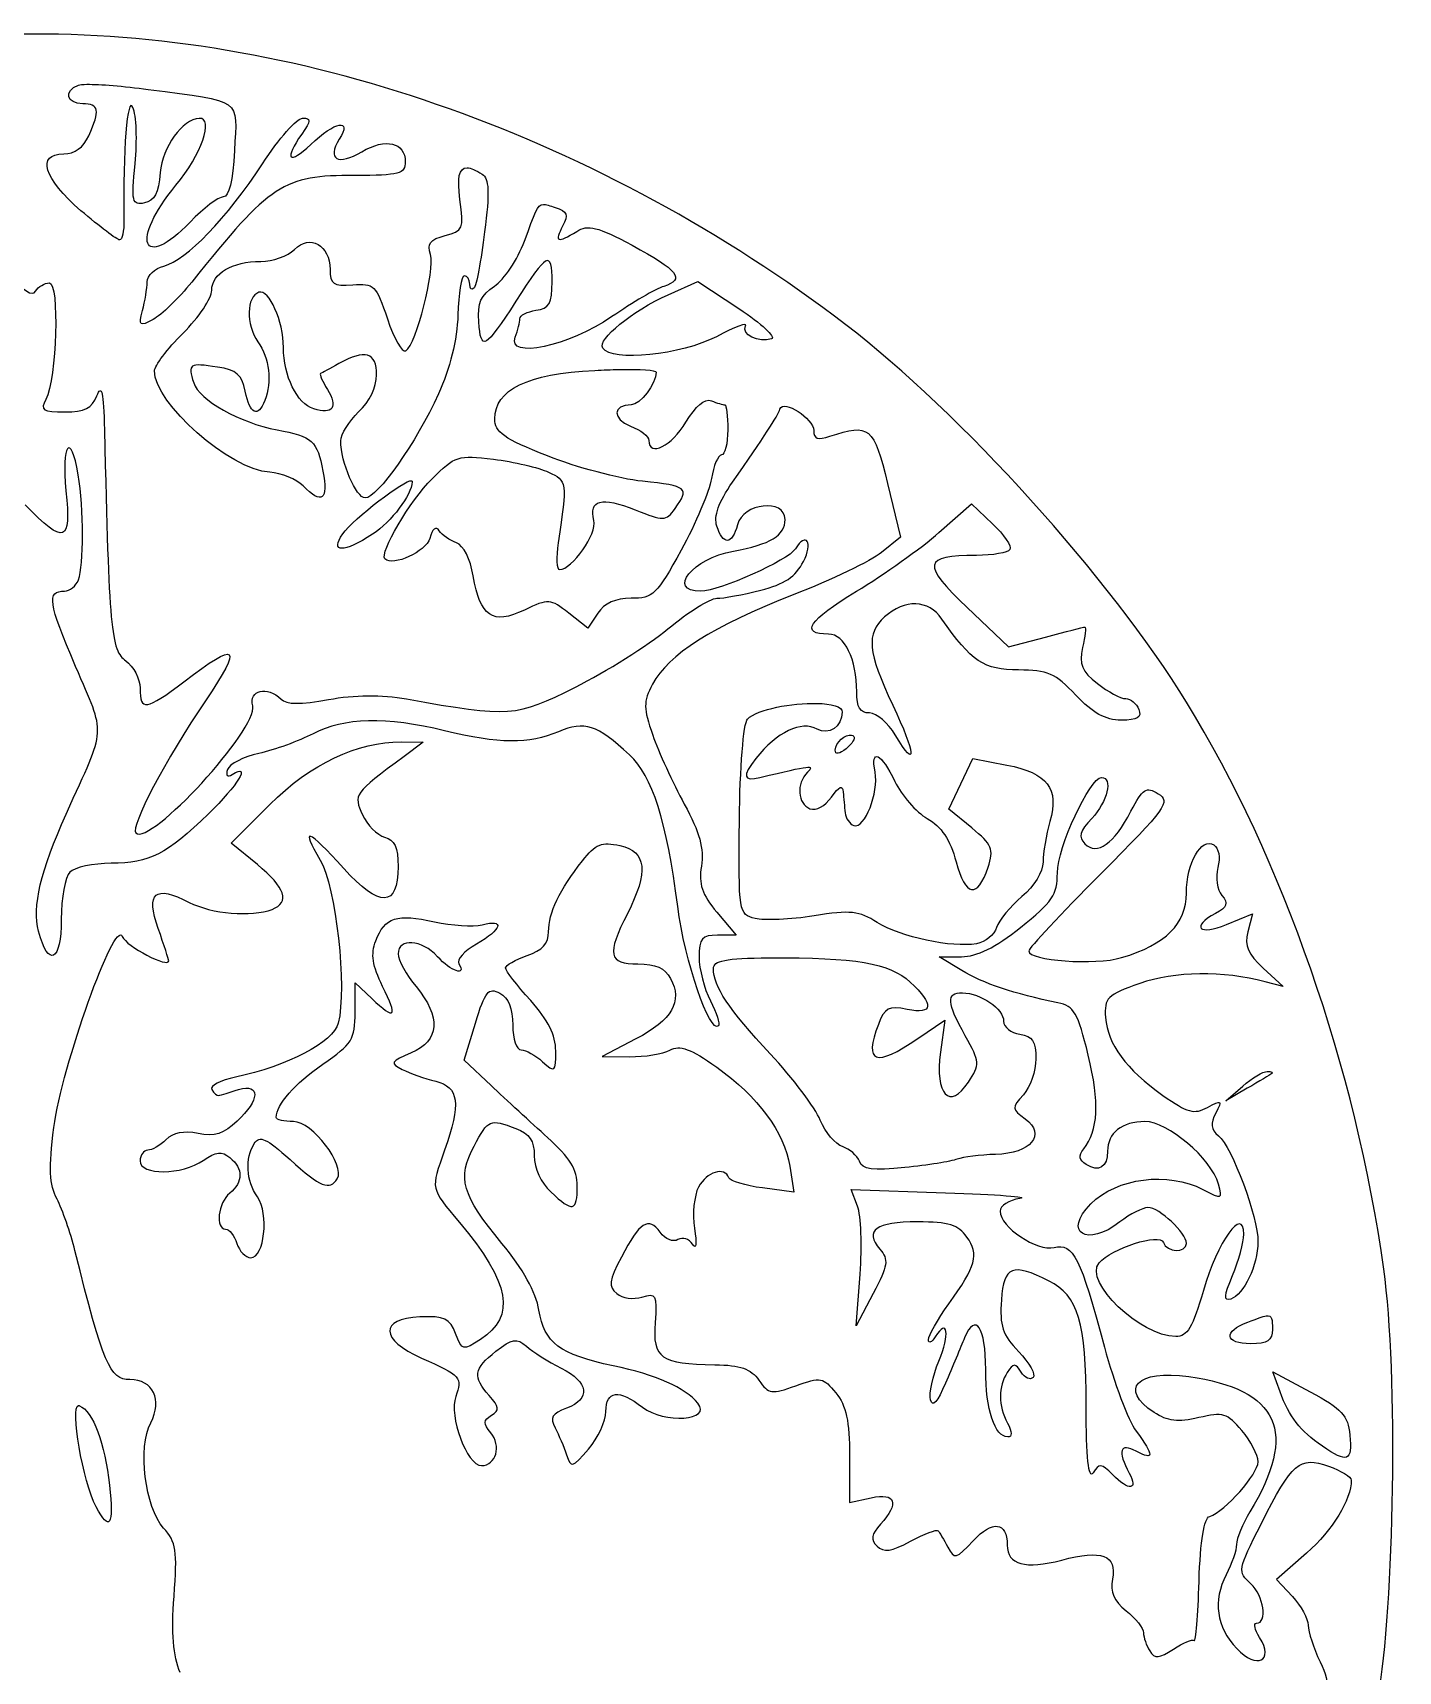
# Model space of a CAD drawing. Extents: x 48 to 154, y 69 to 289.
# Drawn here: x 104.3 to 152.4, y 111.1 to 168.8 of the extents above; entities that cross this region are included whole.
import ezdxf

# ---------------------------------------------------------------- set-up
doc = ezdxf.new("R2010")
doc.units = 0
doc.layers.add('Layer_1', color=7, linetype='CONTINUOUS')

msp = doc.modelspace()

# ---------------------------------------------------------------- linework, layer by layer
at = {"layer": 'Layer_1', "color": 7}
for points in [[(104.346155, 168.712361), (104.346155, 168.712361)], [(106.247297, 166.94296), (106.247297, 166.94296)], [(113.834223, 165.75454), (113.834223, 165.75454)], [(119.620882, 164.004432), (119.620882, 164.004432)], [(122.305298, 162.717343), (122.305298, 162.717343)], [(126.697935, 159.542343), (127.73918, 160.011981), (127.73918, 160.011981)], [(127.73918, 160.011981), (129.187222, 159.051211)], [(124.956646, 156.910291), (124.956646, 156.910291)], [(117.668477, 152.992803), (117.668477, 152.992803)], [(134.417153, 152.896893), (134.875764, 151.007878), (134.203832, 150.472096)], [(136.222382, 151.175448), (137.365051, 152.181965), (137.365051, 152.181965)], [(137.365051, 152.181965), (138.106988, 151.481924)], [(124.219118, 148.336137), (123.870201, 147.811381), (123.197166, 148.340548)], [(137.218979, 148.534023), (138.668125, 147.153231), (139.970645, 147.499943)], [(131.922353, 145.163341), (131.922353, 145.163341)], [(117.301919, 143.810658), (118.076376, 143.802392), (117.402791, 143.299131)], [(117.301919, 143.810658), (117.301919, 143.810658)], [(133.149357, 144.047683), (133.149357, 144.047683)], [(137.378832, 140.781181), (136.566893, 141.444293), (136.992981, 142.337814), (137.419072, 143.230782), (138.607492, 142.995965)], [(141.943997, 142.557747), (141.943997, 142.557747)], [(112.242312, 139.495195), (111.32454, 140.251464), (112.685491, 141.612412)], [(128.411661, 137.816193), (129.089658, 137.010316), (128.436466, 137.010316)], [(146.343246, 137.384041), (147.252752, 137.763827), (147.092899, 137.128277)], [(130.242248, 136.211605), (130.242248, 136.211605)], [(137.029362, 135.765121), (136.230651, 136.251844), (137.017235, 136.252948)], [(147.633642, 135.849457), (148.333133, 135.205088), (147.703094, 135.372657)], [(115.681345, 134.293377), (115.681345, 135.333521), (116.264532, 134.785062)], [(120.463138, 131.723061), (119.514496, 132.613272), (119.913575, 133.913591)], [(135.475486, 133.371744), (136.43019, 134.019424), (136.275298, 132.891636)], [(125.559123, 133.361824), (124.380075, 132.74777), (125.341944, 132.736193)], [(147.773099, 132.219704), (147.773099, 132.219704)], [(147.072505, 131.624393), (146.316237, 131.181214), (146.911548, 131.70046)], [(130.974262, 128.880442), (131.121438, 127.973693), (130.020108, 128.117562)], [(133.137783, 128.059684), (136.448933, 127.951093)], [(133.360473, 127.475396), (133.137783, 128.059684), (133.137783, 128.059684)], [(133.910036, 124.403472), (133.314722, 123.269072), (133.448668, 125.079812)], [(147.740026, 123.616338), (147.740026, 123.616338)], [(147.973742, 121.652356), (149.28784, 120.947904)], [(148.226749, 120.947904), (147.973742, 121.652356), (147.973742, 121.652356)], [(105.952397, 120.461181), (105.952397, 120.461181)], [(133.078801, 118.68241), (133.078801, 117.051363), (133.835069, 117.217279)], [(142.921301, 118.083238), (142.920751, 118.083238)], [(149.158302, 115.273693), (148.100519, 114.338282), (148.657798, 113.744622)]]:
    msp.add_lwpolyline(points, dxfattribs=at)
for points in [[(104.346155, 168.712361), (103.707969, 168.709423), (103.073795, 168.689908), (102.443909, 168.653382)], [(132.952575, 158.480152), (124.337143, 165.05158), (113.918927, 168.756422), (104.346155, 168.712361)], [(106.09957, 166.258902), (105.525288, 166.258902), (105.418743, 166.711163), (105.945229, 166.913194)], [(105.945229, 166.913194), (105.993286, 166.931635), (106.09843, 166.941352), (106.247297, 166.94296)], [(106.247297, 166.94296), (106.693897, 166.947781), (107.533736, 166.880428), (108.40365, 166.763264)], [(107.867317, 166.132675), (107.666426, 166.594388), (107.507809, 164.616179), (107.548714, 162.161718)], [(108.40365, 166.763264), (111.775909, 166.309078), (111.533658, 166.481053), (111.436438, 164.609115)], [(106.311237, 165.136075), (106.7211, 166.035619), (106.679018, 166.258902), (106.09957, 166.258902)], [(107.94063, 164.153259), (108.021202, 164.964574), (107.987996, 165.855318), (107.867317, 166.132675)], [(110.197305, 165.74627), (109.612602, 165.720334), (108.900581, 164.729068), (108.827536, 163.839066)], [(109.377647, 163.390378), (110.270084, 164.470349), (110.722207, 165.769554), (110.197305, 165.74627)], [(112.42642, 164.151055), (113.000948, 165.032875), (113.634633, 165.75454), (113.834223, 165.75454)], [(113.834223, 165.75454), (114.141103, 165.75454), (114.136382, 165.667838), (113.804457, 165.193953)], [(114.119203, 164.82464), (114.976399, 165.645887), (115.594023, 165.759721), (115.12572, 165.009848)], [(105.428742, 164.493909), (105.816171, 164.493909), (106.119055, 164.714274), (106.311237, 165.136075)], [(113.804457, 165.193953), (113.175124, 164.295454), (113.351211, 164.088861), (114.119203, 164.82464)], [(115.12572, 165.009848), (114.679764, 164.295761), (115.078487, 164.07495), (115.918369, 164.57108)], [(115.918369, 164.57108), (116.756067, 165.06592), (117.446338, 164.905149), (117.446338, 164.214995)], [(106.036731, 162.49796), (104.720195, 163.626398), (104.455841, 164.493909), (105.428742, 164.493909)], [(111.436438, 164.609115), (111.3811, 163.54352), (111.245622, 162.980826), (111.044522, 162.980826)], [(108.270808, 162.768606), (107.834402, 162.685805), (107.80651, 162.802769), (107.94063, 164.153259)], [(108.827536, 163.839066), (108.768131, 163.115274), (108.622809, 162.835394), (108.270808, 162.768606)], [(108.949905, 160.550517), (109.745924, 160.750305), (111.175411, 162.230933), (112.42642, 164.151055)], [(115.668668, 163.737644), (113.141227, 163.737644), (112.733915, 163.470975), (109.932721, 159.986073)], [(117.446338, 164.214995), (117.446338, 163.791822), (117.244591, 163.737644), (115.668668, 163.737644)], [(119.371731, 162.889874), (119.266592, 163.656954), (119.332787, 164.009108), (119.620882, 164.004432)], [(119.620882, 164.004432), (119.751833, 164.002306), (119.928228, 163.926648), (120.155561, 163.782292)], [(120.155561, 163.782292), (120.394973, 163.630264), (120.415338, 163.144997), (120.239897, 161.747757)], [(109.882009, 162.098328), (108.185757, 160.34824), (107.761631, 161.434776), (109.377647, 163.390378)], [(111.044522, 162.980826), (110.875541, 162.980826), (110.352445, 162.583697), (109.882009, 162.098328)], [(118.848076, 161.620424), (119.482156, 161.779569), (119.513519, 161.855417), (119.371731, 162.889874)], [(121.638328, 161.425846), (122.01181, 162.434285), (122.090843, 162.708428), (122.305298, 162.717343)], [(122.305298, 162.717343), (122.402781, 162.721396), (122.528282, 162.670243), (122.722019, 162.608755)], [(122.722019, 162.608755), (123.149515, 162.473071), (123.197552, 162.353849), (122.984395, 161.955563)], [(107.397132, 161.469943), (107.307538, 161.470838), (106.695446, 161.933358), (106.036731, 162.49796)], [(107.548714, 162.161718), (107.555072, 161.780357), (107.486727, 161.468815), (107.397132, 161.469943)], [(123.480491, 161.768151), (123.880739, 162.018109), (124.204882, 161.937032), (125.424627, 161.282531)], [(113.546489, 161.134805), (114.092093, 161.680408), (114.79885, 161.282867), (114.79885, 160.430352)], [(118.33159, 160.954007), (118.207815, 161.343988), (118.319451, 161.487749), (118.848076, 161.620424)], [(120.239897, 161.747757), (120.113191, 160.738675), (119.943183, 159.847005), (119.862312, 159.766137)], [(120.585507, 159.844408), (120.924707, 160.066661), (121.398532, 160.778378), (121.638328, 161.425846)], [(122.984395, 161.955563), (122.683397, 161.393145), (122.805788, 161.34679), (123.480491, 161.768151)], [(112.368542, 160.712022), (112.783781, 160.712022), (113.313817, 160.902132), (113.546489, 161.134805)], [(117.463976, 157.570645), (117.833233, 157.798856), (118.503401, 160.41268), (118.33159, 160.954007)], [(122.612878, 159.994342), (122.615317, 161.124571), (122.431937, 161.026959), (121.336263, 159.314141)], [(125.424627, 161.282531), (127.047484, 160.411726), (127.305951, 160.077552), (126.543593, 159.835592)], [(108.365617, 159.991034), (108.367508, 160.218686), (108.630539, 160.47036), (108.949905, 160.550517)], [(110.638277, 159.694481), (110.638277, 160.294623), (111.347845, 160.712022), (112.368542, 160.712022)], [(114.79885, 160.430352), (114.79885, 159.910189), (114.906829, 159.837666), (115.598662, 159.890713)], [(103.576106, 160.210417), (104.021695, 159.664427), (104.319872, 159.475581), (104.437104, 159.665265)], [(104.437104, 159.665265), (104.535763, 159.824901), (104.755786, 159.955203), (104.925481, 159.955203)], [(104.925481, 159.955203), (105.287143, 159.955203), (105.185176, 156.587417), (104.801458, 155.858019)], [(108.202456, 158.981206), (108.290191, 159.308971), (108.363642, 159.763382), (108.365617, 159.991034)], [(109.932721, 159.986073), (109.475242, 159.416932), (108.862633, 158.823783), (108.571769, 158.668117)], [(109.629552, 158.190214), (110.18426, 158.744921), (110.638277, 159.422003), (110.638277, 159.694481)], [(113.159534, 157.685851), (113.159534, 158.609342), (112.655113, 159.744428), (112.296883, 159.62668)], [(115.598662, 159.890713), (116.350652, 159.948373), (116.423048, 159.876342), (116.816849, 158.690715)], [(119.526073, 160.205455), (119.422065, 160.204329), (119.319542, 159.585074), (119.297868, 158.829622)], [(119.715139, 159.913313), (119.715139, 160.075102), (119.63008, 160.206584), (119.526073, 160.205455)], [(119.862312, 159.766137), (119.781444, 159.685266), (119.715139, 159.751521), (119.715139, 159.913313)], [(120.030985, 158.587639), (119.982211, 159.253333), (120.103908, 159.528853), (120.585507, 159.844408)], [(122.045676, 158.99223), (122.51307, 159.058843), (122.611185, 159.232584), (122.612878, 159.994342)], [(126.543593, 159.835592), (126.262274, 159.746305), (125.441194, 159.266651), (124.718521, 158.76954)], [(112.296883, 159.62668), (111.855148, 159.481487), (111.834058, 158.493989), (112.259951, 157.885941)], [(121.336263, 159.314141), (120.25203, 157.619216), (120.107834, 157.538712), (120.030985, 158.587639)], [(124.394406, 157.663251), (124.202901, 157.973111), (125.421328, 158.966948), (126.697935, 159.542343)], [(108.571769, 158.668117), (108.091258, 158.410956), (108.057515, 158.43974), (108.202456, 158.981206)], [(116.816849, 158.690715), (117.047199, 157.997196), (117.338625, 157.493173), (117.463976, 157.570645)], [(119.297868, 158.829622), (119.272998, 157.96338), (119.020994, 156.937285), (118.615466, 156.051497)], [(124.718521, 158.76954), (123.197899, 157.723537), (121.010872, 157.259823), (121.313112, 158.047449)], [(121.313112, 158.047449), (121.405193, 158.287405), (121.480131, 158.580191), (121.480131, 158.697881)], [(121.480131, 158.697881), (121.480131, 158.81557), (121.734744, 158.947915), (122.045676, 158.99223)], [(129.42259, 158.442119), (129.509317, 158.582446), (129.045671, 158.413), (128.392369, 158.065638)], [(129.187222, 159.051211), (129.983439, 158.522714), (130.499903, 158.044954), (130.335404, 157.990121)], [(108.621932, 156.866744), (108.621412, 157.040093), (109.074842, 157.635506), (109.629552, 158.190214)], [(128.392369, 158.065638), (127.179118, 157.420546), (124.698695, 157.1709), (124.394406, 157.663251)], [(130.335404, 157.990121), (129.880278, 157.838412), (129.244237, 158.153536), (129.42259, 158.442119)], [(144.936546, 145.205234), (142.265002, 149.549385), (136.966714, 155.418362), (132.952575, 158.480152)], [(112.259951, 157.885941), (112.671126, 157.298902), (112.764976, 156.499612), (112.502487, 155.815576)], [(114.225586, 155.524534), (113.640565, 155.710211), (113.159534, 156.685179), (113.159534, 157.685851)], [(116.437613, 156.721224), (116.437613, 157.512719), (116.032469, 157.634083), (115.110285, 157.11865)], [(112.682184, 153.295422), (111.261596, 153.393771), (108.625375, 155.712486), (108.621932, 156.866744)], [(110.84002, 156.995177), (109.839339, 157.147498), (109.78922, 157.114549), (110.003277, 156.440103)], [(111.816775, 156.142999), (111.699446, 156.729646), (111.512215, 156.892861), (110.84002, 156.995177)], [(115.110285, 157.11865), (114.800143, 156.945306), (114.510193, 156.786488), (114.465916, 156.765322)], [(120.597634, 155.17231), (120.597634, 156.205982), (121.729898, 156.754416), (124.122104, 156.879974)], [(124.122104, 156.879974), (124.417593, 156.895482), (124.699773, 156.905657), (124.956646, 156.910291)], [(124.956646, 156.910291), (125.727262, 156.92419), (126.271294, 156.890673), (126.271294, 156.818789)], [(126.271294, 156.818789), (126.271294, 156.395266), (125.71719, 155.668953), (125.394311, 155.668953)], [(106.596214, 155.984249), (106.768113, 156.411909), (106.834009, 156.11695), (106.864105, 154.786458)], [(110.003277, 156.440103), (110.193898, 155.839514), (111.623131, 155.034362), (112.935743, 154.788112)], [(114.708452, 156.209146), (115.093205, 155.593064), (114.895119, 155.312032), (114.225586, 155.524534)], [(114.465916, 156.765322), (114.421635, 156.744161), (114.530748, 156.4937), (114.708452, 156.209146)], [(115.807022, 155.417047), (116.190962, 155.777744), (116.437613, 156.287265), (116.437613, 156.721224)], [(104.801458, 155.858019), (104.600939, 155.476861), (104.691987, 155.417047), (105.468979, 155.417047)], [(105.468979, 155.417047), (106.166121, 155.41705), (106.419478, 155.544555), (106.596214, 155.984249)], [(112.502487, 155.815576), (112.267108, 155.202189), (111.977235, 155.340706), (111.816775, 156.142999)], [(118.615466, 156.051497), (117.829144, 154.333943), (116.462686, 152.390877), (116.041289, 152.390877)], [(125.394311, 155.668953), (124.736758, 155.668953), (124.722777, 155.165551), (125.373364, 154.9182)], [(127.321358, 155.052695), (127.661526, 155.629236), (127.980945, 155.899156), (128.21598, 155.808964)], [(128.21598, 155.808964), (128.417032, 155.731815), (128.628719, 155.668953), (128.686718, 155.668953)], [(128.686718, 155.668953), (128.744712, 155.668953), (128.792551, 155.27183), (128.792551, 154.786458)], [(130.630854, 155.516268), (130.751159, 155.870536), (131.818174, 155.191377), (131.818174, 154.76055)], [(115.176983, 154.40171), (115.176983, 154.634199), (115.460328, 155.091346), (115.807022, 155.417047)], [(122.448616, 153.869786), (120.913497, 154.478963), (120.597634, 154.701027), (120.597634, 155.17231)], [(126.018838, 154.414388), (126.018838, 153.822675), (126.830229, 154.220295), (127.321358, 155.052695)], [(128.95902, 152.945399), (130.071371, 154.53845), (130.54766, 155.271277), (130.630854, 155.516268)], [(105.938063, 153.210535), (105.684052, 154.747277), (105.337249, 154.288635), (105.509218, 152.643333)], [(106.864105, 154.786458), (107.023072, 147.758685), (107.089998, 147.030165), (107.611553, 146.664853)], [(112.935743, 154.788112), (114.184004, 154.553938), (114.351048, 154.403906), (114.551353, 153.336211)], [(125.373364, 154.9182), (125.7284, 154.783213), (126.018838, 154.556498), (126.018838, 154.414388)], [(128.792551, 154.786458), (128.792551, 154.30109), (128.693703, 153.903964), (128.573169, 153.903964)], [(131.818174, 154.76055), (131.818174, 154.472678), (131.962644, 154.421875), (132.385373, 154.561011)], [(132.385373, 154.561011), (133.784504, 155.021516), (133.929975, 154.902477), (134.417153, 152.896893)], [(116.041289, 152.390877), (115.720481, 152.390877), (115.176983, 153.655456), (115.176983, 154.40171)], [(118.390568, 153.066667), (119.199265, 153.875363), (119.305344, 153.909148), (120.549678, 153.754583)], [(128.573169, 153.903964), (128.45264, 153.903964), (128.293856, 153.531024), (128.219841, 153.074936)], [(114.551353, 153.336211), (114.743509, 152.311937), (114.520797, 152.14693), (113.850208, 152.817518)], [(120.549678, 153.754583), (121.269435, 153.665178), (122.142163, 153.459876), (122.488853, 153.298176)], [(125.789532, 152.979023), (124.970119, 153.064669), (123.466674, 153.465794), (122.448616, 153.869786)], [(105.946883, 149.51188), (106.143625, 150.024627), (106.138926, 151.995303), (105.938063, 153.210535)], [(113.850208, 152.817518), (113.615693, 153.052031), (113.089873, 153.267197), (112.682184, 153.295422)], [(115.248092, 151.128043), (115.628629, 151.671337), (117.452885, 153.056625), (117.668477, 152.992803)], [(117.689424, 152.960283), (117.667134, 152.484476), (116.968349, 151.561355), (116.294298, 151.117019)], [(116.731409, 150.249956), (116.529208, 150.44916), (117.612854, 152.288955), (118.390568, 153.066667)], [(117.668477, 152.992803), (117.682848, 152.98855), (117.690257, 152.978094), (117.689424, 152.960283)], [(122.488853, 153.298176), (123.143532, 152.992835), (123.145793, 152.975427), (122.827299, 150.815504)], [(126.93716, 152.019357), (127.466423, 152.743164), (127.383182, 152.812452), (125.789532, 152.979023)], [(128.219841, 153.074936), (128.145828, 152.618845), (127.666459, 151.483806), (127.154892, 150.553125)], [(128.408907, 151.399241), (128.295806, 151.755595), (128.469613, 152.244494), (128.95902, 152.945399)], [(105.509218, 152.643333), (105.701392, 150.804681), (105.469049, 150.724945), (104.072752, 152.149444)], [(124.084622, 151.596577), (123.893608, 152.327016), (124.354601, 152.447621), (125.533768, 151.975813)], [(130.80945, 151.633508), (130.80945, 152.380319), (129.326355, 152.214054), (129.132652, 151.445543)], [(122.874704, 149.869619), (123.314364, 149.869619), (124.204106, 151.139667), (124.084622, 151.596577)], [(125.533768, 151.975813), (126.546585, 151.570564), (126.610418, 151.572509), (126.93716, 152.019357)], [(128.989887, 150.523359), (130.301986, 150.760135), (130.80945, 151.069956), (130.80945, 151.633508)], [(116.294298, 151.117019), (115.282757, 150.450207), (114.776925, 150.45536), (115.248092, 151.128043)], [(118.643575, 151.238284), (118.52713, 151.404863), (118.397384, 151.300447), (118.305682, 150.966535)], [(119.248812, 150.814401), (119.019947, 150.898638), (118.747591, 151.089494), (118.643575, 151.238284)], [(129.132652, 151.445543), (128.953937, 150.736485), (128.625941, 150.715423), (128.408907, 151.399241)], [(131.456577, 150.154596), (131.804424, 150.827256), (131.553955, 151.21865), (131.171597, 150.59998)], [(133.324645, 149.109493), (134.289566, 149.692505), (135.593729, 150.622086), (136.222382, 151.175448)], [(138.106988, 151.481924), (138.514847, 151.09697), (138.791482, 150.690116), (138.722145, 150.57793)], [(118.305682, 150.966535), (118.177742, 150.500654), (117.014439, 149.971118), (116.731409, 150.249956)], [(119.835854, 149.649684), (119.735456, 150.243917), (119.493247, 150.724434), (119.248812, 150.814401)], [(122.827299, 150.815504), (122.750617, 150.295467), (122.772032, 149.869619), (122.874704, 149.869619)], [(127.154892, 150.553125), (126.299533, 148.996988), (126.157962, 148.860895), (125.395965, 148.860895)], [(127.846667, 149.115556), (126.623789, 149.110244), (127.562156, 150.265718), (128.989887, 150.523359)], [(131.171597, 150.59998), (130.921196, 150.194824), (128.510171, 149.118434), (127.846667, 149.115556)], [(134.203832, 150.472096), (133.834313, 150.177451), (132.437465, 149.50923), (131.099388, 148.987122)], [(138.722145, 150.57793), (138.652812, 150.465743), (138.120428, 150.372379), (137.539236, 150.370121)], [(129.951757, 149.145872), (130.788148, 149.356477), (131.179646, 149.619071), (131.456577, 150.154596)], [(137.539236, 150.370121), (135.657649, 150.363249), (135.606674, 150.070895), (137.218979, 148.534023)], [(105.457405, 149.113351), (105.642399, 149.113351), (105.862699, 149.292523), (105.946883, 149.51188)], [(121.636124, 148.446381), (120.522698, 147.915425), (120.078714, 148.21219), (119.835854, 149.649684)], [(105.847665, 146.465314), (104.882688, 148.726419), (104.825871, 149.113351), (105.457405, 149.113351)], [(123.197166, 148.340548), (122.54955, 148.849962), (122.490718, 148.853907), (121.636124, 148.446381)], [(125.395965, 148.860895), (124.83616, 148.860895), (124.454632, 148.690839), (124.219118, 148.336137)], [(131.099388, 148.987122), (128.284199, 147.888659), (126.680014, 146.870032), (126.149475, 145.844092)], [(126.689666, 147.788231), (127.40517, 148.378236), (128.177101, 148.860895), (128.405599, 148.860895)], [(128.405599, 148.860895), (128.634095, 148.860895), (129.329945, 148.989298), (129.951757, 149.145872)], [(132.34348, 147.600265), (131.313044, 147.600265), (131.627445, 148.084028), (133.324645, 149.109493)], [(136.328215, 148.13329), (135.856822, 148.81502), (135.018083, 148.845108), (134.311319, 148.205499)], [(134.311319, 148.205499), (133.653965, 147.6106), (133.712297, 146.978676), (134.597953, 145.106566)], [(139.025864, 146.339635), (137.811947, 146.339635), (137.360838, 146.639905), (136.328215, 148.13329)], [(123.430329, 145.736605), (124.507261, 146.275192), (125.974162, 147.19822), (126.689666, 147.788231)], [(133.330707, 145.566831), (133.330707, 146.71742), (132.902181, 147.600265), (132.34348, 147.600265)], [(139.970645, 147.499943), (140.687098, 147.6907), (141.310713, 147.84772), (141.356402, 147.849414)], [(141.356402, 147.849414), (141.402091, 147.851059), (141.367651, 147.525177), (141.279784, 147.125118)], [(109.651602, 145.925121), (111.571253, 147.384692), (111.749366, 147.229893), (110.416137, 145.260355)], [(141.279784, 147.125118), (141.149372, 146.531348), (141.244455, 146.299847), (141.797924, 145.864488)], [(105.515833, 141.271762), (106.948568, 144.446798), (106.91745, 143.958625), (105.847665, 146.465314)], [(107.611553, 146.664853), (107.889398, 146.470242), (108.117019, 146.034095), (108.117019, 145.695265)], [(108.117019, 145.695265), (108.117019, 144.885025), (108.324063, 144.915747), (109.651602, 145.925121)], [(126.149475, 145.844092), (125.817943, 145.203002), (125.818073, 144.996985), (126.15223, 144.049887)], [(141.037798, 145.45714), (140.31711, 146.221293), (140.047071, 146.339635), (139.025864, 146.339635)], [(141.797924, 145.864488), (142.170827, 145.571161), (142.618943, 145.331464), (142.793421, 145.331464)], [(110.416137, 145.260355), (109.023582, 143.203178), (107.763262, 140.810269), (107.965985, 140.607549)], [(112.078603, 145.077904), (111.931845, 145.639111), (112.595039, 145.79509), (113.077405, 145.312721)], [(113.077405, 145.312721), (113.267908, 145.122218), (113.76325, 145.118628), (114.747588, 145.300594)], [(114.747588, 145.300594), (115.659749, 145.469219), (116.614307, 145.476054), (117.489882, 145.320437)], [(117.489882, 145.320437), (121.153823, 144.669252), (121.319513, 144.680964), (123.430329, 145.736605)], [(133.781049, 144.827101), (133.451453, 144.827101), (133.330707, 145.024722), (133.330707, 145.566831)], [(142.635221, 144.574645), (142.087061, 144.574645), (141.633837, 144.825154), (141.037798, 145.45714)], [(142.793421, 145.331464), (142.967893, 145.331464), (143.176063, 145.160792), (143.25589, 144.952778)], [(107.965985, 140.607549), (108.454966, 140.118568), (112.286409, 144.283262), (112.078603, 145.077904)], [(118.832644, 144.201471), (116.772871, 144.698823), (115.295214, 144.666331), (114.202436, 144.098945)], [(129.487083, 144.613781), (129.841721, 144.968419), (131.060814, 145.181714), (131.922353, 145.163341)], [(131.922353, 145.163341), (132.439275, 145.15232), (132.82781, 145.05812), (132.823037, 144.860725)], [(132.823037, 144.860725), (132.810453, 144.3402), (132.352096, 144.028652), (131.938889, 144.2599)], [(134.687798, 144.053194), (134.436369, 144.478828), (134.028505, 144.827101), (133.781049, 144.827101)], [(134.597953, 145.106566), (135.403672, 143.403414), (135.459701, 142.746469), (134.687798, 144.053194)], [(143.25589, 144.952778), (143.365254, 144.667776), (143.212024, 144.574645), (142.635221, 144.574645)], [(151.876345, 125.259509), (150.892947, 132.30491), (148.316733, 139.708776), (144.936546, 145.205234)], [(114.202436, 144.098945), (113.698187, 143.837131), (112.840508, 143.525064), (112.296332, 143.405517)], [(122.833915, 144.166744), (121.786111, 143.728941), (120.753553, 143.737653), (118.832644, 144.201471)], [(125.334779, 143.350396), (124.182053, 144.421097), (123.767054, 144.556634), (122.833915, 144.166744)], [(129.202657, 141.05293), (129.220321, 142.877392), (129.347942, 144.47464), (129.487083, 144.613781)], [(131.938889, 144.2599), (131.383289, 144.570827), (130.516342, 144.154501), (129.785841, 143.22582)], [(112.685491, 141.612412), (114.100669, 143.027593), (115.778167, 143.826381), (117.301919, 143.810658)], [(126.15223, 144.049887), (126.359849, 143.461428), (126.860704, 142.369039), (127.265134, 141.622335)], [(132.574439, 143.52072), (132.574439, 143.787355), (132.940654, 144.092658), (133.149357, 144.047683)], [(132.958637, 143.571433), (132.719005, 143.372556), (132.574439, 143.353523), (132.574439, 143.52072)], [(133.227631, 144.00579), (133.291097, 143.942326), (133.170004, 143.746851), (132.958637, 143.571433)], [(133.149357, 144.047683), (133.179174, 144.041256), (133.205773, 144.027648), (133.227631, 144.00579)], [(133.976731, 142.746813), (133.806077, 143.607732), (134.192868, 143.425507), (134.672917, 142.41884)], [(111.362022, 142.66358), (112.042242, 143.083978), (111.555101, 142.280229), (110.524174, 141.281132)], [(112.296332, 143.405517), (111.752154, 143.285968), (111.25544, 143.030418), (111.192248, 142.837765)], [(117.402791, 143.299131), (115.622857, 141.970248), (115.618091, 141.963858), (115.943724, 141.249161)], [(127.03142, 138.019041), (126.636532, 141.06401), (126.150026, 142.593157), (125.334779, 143.350396)], [(129.785841, 143.22582), (129.292951, 142.599208), (129.33172, 142.41479), (129.926952, 142.55885)], [(129.926952, 142.55885), (131.729542, 142.995126), (131.866948, 143.010008), (131.596584, 142.739648)], [(138.607492, 142.995965), (140.05718, 142.709328), (140.463287, 142.176874), (140.127191, 141.004974)], [(111.192248, 142.837765), (111.122615, 142.625486), (111.189389, 142.556886), (111.362022, 142.66358)], [(131.596584, 142.739648), (131.196436, 142.339499), (131.245901, 141.629453), (131.685329, 141.460828)], [(133.233143, 140.867721), (133.607234, 140.742098), (134.1182, 142.033144), (133.976731, 142.746813)], [(134.672917, 142.41884), (134.907762, 141.926359), (135.421271, 141.338919), (135.813933, 141.113562)], [(140.390674, 139.204154), (140.390674, 140.085788), (141.53574, 142.557747), (141.943997, 142.557747)], [(141.943997, 142.557747), (142.35281, 142.557747), (142.150524, 141.701995), (141.60445, 141.120731)], [(131.685329, 141.460828), (131.899993, 141.378456), (132.218958, 141.549762), (132.441597, 141.867626)], [(132.441597, 141.867626), (132.713713, 142.256128), (132.835015, 142.308559), (132.855561, 142.046219)], [(132.855561, 142.046219), (132.871557, 141.842014), (132.900268, 141.514696), (132.918951, 141.318616)], [(143.939395, 141.983382), (144.384759, 141.705247), (144.223658, 141.481269), (141.902657, 139.152341)], [(142.97918, 141.367675), (143.399586, 142.17778), (143.512551, 142.24995), (143.939395, 141.983382)], [(104.544041, 137.148673), (104.315429, 138.003493), (104.614692, 139.274777), (105.515833, 141.271762)], [(110.524174, 141.281132), (109.040247, 139.843015), (108.466337, 139.551615), (107.095617, 139.540947)], [(115.943724, 141.249161), (116.11056, 140.883009), (116.459934, 140.527384), (116.720386, 140.459269)], [(127.265134, 141.622335), (127.80768, 140.620627), (127.96542, 140.048935), (127.867063, 139.442829)], [(132.918951, 141.318616), (132.937625, 141.12254), (133.078784, 140.91956), (133.233143, 140.867721)], [(141.359159, 140.22776), (141.785281, 139.801638), (142.38572, 140.224105), (142.97918, 141.367675)], [(115.280062, 139.3618), (114.006943, 140.768004), (113.744265, 140.860457), (114.457096, 139.652292)], [(129.756075, 137.597911), (129.17871, 137.742734), (129.171057, 137.790048), (129.202657, 141.05293)], [(135.813933, 141.113562), (136.313093, 140.827084), (136.617337, 140.36978), (136.824861, 139.593863)], [(137.951546, 139.399835), (138.165027, 140.040274), (138.102385, 140.190645), (137.378832, 140.781181)], [(140.127191, 141.004974), (139.994775, 140.543279), (139.886862, 139.902524), (139.886862, 139.580633)], [(141.60445, 141.120731), (141.172006, 140.660415), (141.119025, 140.467894), (141.359159, 140.22776)], [(116.720386, 140.459269), (117.073824, 140.366844), (117.193881, 140.104067), (117.193881, 139.421883)], [(123.677274, 139.625283), (124.146307, 140.220004), (124.356986, 140.305763), (125.000743, 140.16437)], [(125.000743, 140.16437), (125.936378, 139.958872), (126.014923, 139.241867), (125.262569, 137.767135)], [(144.92938, 138.493637), (144.92938, 139.5459), (145.454745, 140.460881), (145.90062, 140.185316)], [(145.90062, 140.185316), (146.069081, 140.081202), (146.126491, 139.744638), (146.036769, 139.387158)], [(107.095617, 139.540947), (106.464633, 139.536033), (105.812333, 139.395921), (105.645921, 139.229509)], [(112.761008, 137.919823), (113.398619, 138.164498), (113.22803, 138.682686), (112.242312, 139.495195)], [(114.457096, 139.652292), (115.009476, 138.716073), (115.400692, 135.162359), (115.088238, 133.917449)], [(122.488853, 137.132688), (122.488856, 137.795447), (122.878463, 138.612416), (123.677274, 139.625283)], [(136.824861, 139.593863), (137.154796, 138.360281), (137.580618, 138.28705), (137.951546, 139.399835)], [(139.886862, 139.580633), (139.886862, 139.24224), (139.573389, 138.731621), (139.143825, 138.370165)], [(105.645921, 139.229509), (105.479506, 139.063096), (105.343302, 138.315794), (105.343302, 137.569249)], [(117.193881, 139.421883), (117.193881, 137.977057), (116.552046, 137.95685), (115.280062, 139.3618)], [(127.867063, 139.442829), (127.762584, 138.798993), (127.88044, 138.447513), (128.411661, 137.816193)], [(139.09752, 137.284269), (140.215391, 138.174333), (140.390674, 138.435118), (140.390674, 139.204154)], [(141.902657, 139.152341), (140.516531, 137.761485), (139.3825, 136.547283), (139.3825, 136.454141)], [(146.036769, 139.387158), (145.951437, 139.047159), (146.015318, 138.60805), (146.178434, 138.411507)], [(108.754774, 137.241826), (108.306416, 138.512605), (108.635125, 138.79001), (109.846731, 138.163459)], [(139.143825, 138.370165), (138.735204, 138.026333), (138.334298, 137.535264), (138.253061, 137.279311)], [(142.651206, 136.221528), (144.211, 136.688854), (144.92938, 137.405574), (144.92938, 138.493637)], [(146.178434, 138.411507), (146.414292, 138.127315), (146.368076, 137.997513), (145.95409, 137.775954)], [(109.846731, 138.163459), (110.626088, 137.760443), (112.0378, 137.642302), (112.761008, 137.919823)], [(116.410051, 136.812981), (116.725198, 137.641876), (117.15146, 137.779711), (118.478213, 137.481605)], [(125.262569, 137.767135), (124.52764, 136.326554), (124.595501, 136.002145), (125.631883, 136.002145)], [(128.461824, 133.822089), (128.160111, 133.520373), (127.279962, 136.102546), (127.03142, 138.019041)], [(134.053902, 137.461211), (133.417019, 137.864456), (133.106795, 137.896534), (131.827544, 137.690517)], [(145.95409, 137.775954), (145.065976, 137.30065), (145.382028, 136.982416), (146.343246, 137.384041)], [(105.343302, 137.569249), (105.343302, 136.077961), (104.893677, 135.841343), (104.544041, 137.148673)], [(105.084231, 130.246353), (105.3599, 132.39044), (107.235515, 137.628036), (107.490285, 136.965118)], [(109.125743, 136.109632), (109.125743, 136.154322), (108.958721, 136.663767), (108.754774, 137.241826)], [(118.478213, 137.481605), (119.080133, 137.346364), (119.831838, 137.300731), (120.148395, 137.380183)], [(120.148395, 137.380183), (120.966018, 137.585392), (120.857896, 137.214829), (119.949406, 136.697778)], [(131.827544, 137.690517), (131.010149, 137.558877), (130.078043, 137.517148), (129.756075, 137.597911)], [(137.546402, 136.711559), (136.682875, 136.553492), (134.874395, 136.941708), (134.053902, 137.461211)], [(137.017235, 136.252948), (137.557439, 136.253594), (138.209009, 136.576826), (139.09752, 137.284269)], [(138.253061, 137.279311), (138.171823, 137.023358), (137.853939, 136.767854), (137.546402, 136.711559)], [(107.490285, 136.965118), (107.62315, 136.619407), (109.125743, 135.833447), (109.125743, 136.109632)], [(116.650381, 135.208395), (116.286478, 135.943909), (116.227753, 136.333491), (116.410051, 136.812981)], [(118.580738, 136.254048), (118.032488, 136.859858), (117.193881, 136.920318), (117.193881, 136.353819)], [(119.949406, 136.697778), (119.525268, 136.456387), (119.249393, 136.144323), (119.335903, 136.004349)], [(121.732588, 136.292083), (122.275803, 136.481452), (122.488853, 136.718417), (122.488853, 137.132688)], [(128.436466, 137.010316), (127.876904, 137.010316), (127.783827, 136.900523), (127.783827, 136.241371)], [(147.092899, 137.128277), (146.969418, 136.636284), (147.091662, 136.348141), (147.633642, 135.849457)], [(117.193881, 136.353819), (117.193881, 136.131149), (117.477777, 135.611598), (117.82447, 135.199576)], [(119.335903, 136.004349), (119.617648, 135.548476), (119.049207, 135.736393), (118.580738, 136.254048)], [(120.976319, 135.856623), (120.976319, 135.951038), (121.316555, 136.147055), (121.732588, 136.292083)], [(127.783827, 136.241371), (127.783827, 135.818452), (127.96246, 135.127166), (128.180702, 134.705134)], [(128.288189, 135.830715), (128.288189, 136.117698), (128.709646, 136.199554), (130.242248, 136.211605)], [(130.242248, 136.211605), (133.292322, 136.235608), (134.486201, 136.03122), (135.208699, 135.361631)], [(139.3825, 136.454141), (139.3825, 136.108757), (141.71978, 135.942464), (142.651206, 136.221528)], [(121.858814, 134.707891), (121.373446, 135.245138), (120.976319, 135.762208), (120.976319, 135.856623)], [(126.780617, 135.48841), (127.212496, 134.681435), (126.836407, 134.026959), (125.559123, 133.361824)], [(125.631883, 136.002145), (126.252845, 136.002145), (126.585164, 135.853609), (126.780617, 135.48841)], [(130.294614, 132.829349), (128.812835, 134.421641), (128.288189, 135.206786), (128.288189, 135.830715)], [(140.411067, 134.632374), (138.865697, 134.944969), (137.775117, 135.310396), (137.029362, 135.765121)], [(147.703094, 135.372657), (146.216314, 135.767034), (144.51827, 135.743062), (143.290617, 135.310921)], [(116.264532, 134.785062), (117.101479, 133.998794), (117.197042, 134.103495), (116.650381, 135.208395)], [(117.82447, 135.199576), (118.71829, 134.137331), (118.657514, 133.28953), (117.657451, 132.869035)], [(119.913575, 133.913591), (120.260485, 135.044097), (120.37209, 135.18166), (120.770165, 134.968616)], [(120.770165, 134.968616), (121.077239, 134.804278), (121.228225, 134.436196), (121.228225, 133.850201)], [(135.208699, 135.361631), (136.069296, 134.564059), (136.03016, 134.213974), (135.101211, 134.399761)], [(137.151181, 133.466003), (136.493134, 134.636836), (136.469684, 134.996342), (137.050309, 134.984601)], [(137.050309, 134.984601), (137.699389, 134.971458), (138.500005, 134.41909), (138.500005, 133.984697)], [(143.290617, 135.310921), (142.134565, 134.903985), (142.034647, 134.805102), (142.085108, 134.118642)], [(122.741312, 132.936286), (122.741312, 133.490446), (122.474138, 134.026807), (121.858814, 134.707891)], [(128.180702, 134.705134), (128.398945, 134.283101), (128.525513, 133.885775), (128.461824, 133.822089)], [(135.101211, 134.399761), (134.453977, 134.529208), (134.314365, 134.456377), (134.092487, 133.872798)], [(141.474912, 132.78966), (141.114794, 134.281682), (140.978458, 134.5176), (140.411067, 134.632374)], [(115.088238, 133.917449), (114.920435, 133.248861), (113.300857, 132.398548), (111.471716, 132.018511)], [(114.550252, 132.474918), (115.581546, 133.184467), (115.681345, 133.344571), (115.681345, 134.293377)], [(121.228225, 133.850201), (121.228225, 133.350721), (121.354827, 132.976523), (121.523675, 132.976523)], [(134.092487, 133.872798), (133.572704, 132.505655), (133.98119, 132.357688), (135.475486, 133.371744)], [(138.500005, 133.984697), (138.500005, 133.776679), (138.755179, 133.5704), (139.067204, 133.526085)], [(142.085108, 134.118642), (142.154427, 133.175605), (142.802125, 132.294699), (144.102557, 131.374691)], [(126.759671, 132.967703), (127.111907, 133.156213), (127.483938, 133.020267), (128.404496, 132.365777)], [(137.260872, 131.839367), (137.676108, 132.4731), (137.671031, 132.541054), (137.151181, 133.466003)], [(139.067204, 133.526085), (139.516279, 133.462309), (139.634406, 133.282499), (139.634406, 132.663434)], [(117.657451, 132.869035), (116.929354, 132.562892), (116.90186, 132.512346), (117.342158, 132.285851)], [(121.523675, 132.976523), (121.6861, 132.976523), (122.026336, 132.788766), (122.279943, 132.559254)], [(122.279943, 132.559254), (122.717391, 132.163378), (122.741312, 132.182296), (122.741312, 132.936286)], [(125.341944, 132.736193), (125.8711, 132.729736), (126.509275, 132.833696), (126.759671, 132.967703)], [(132.049131, 130.505424), (131.869121, 130.940015), (131.079629, 131.985793), (130.294614, 132.829349)], [(136.275298, 132.891636), (136.071856, 131.407359), (136.604999, 130.838376), (137.260872, 131.839367)], [(139.634406, 132.663434), (139.634406, 132.233296), (139.437584, 131.663422), (139.196741, 131.397292)], [(141.316162, 129.490088), (141.834918, 130.150812), (141.881011, 131.107139), (141.474912, 132.78966)], [(111.471716, 132.018511), (110.944084, 131.908884), (110.56894, 131.710561), (110.638277, 131.578092)], [(112.907631, 130.59748), (112.907631, 131.048414), (113.558455, 131.792541), (114.550252, 132.474918)], [(117.342158, 132.285851), (117.607359, 132.149428), (118.136537, 131.963051), (118.517899, 131.871888)], [(128.404496, 132.365777), (129.859718, 131.33115), (130.778845, 130.084642), (130.974262, 128.880442)], [(146.911548, 131.70046), (147.238937, 131.986047), (147.626674, 132.219704), (147.773099, 132.219704)], [(147.934053, 132.143637), (147.876268, 132.101665), (147.488537, 131.868004), (147.072505, 131.624393)], [(147.773099, 132.219704), (147.919542, 132.219704), (147.991836, 132.185609), (147.934053, 132.143637)], [(110.638277, 131.578092), (110.707616, 131.445619), (110.821397, 131.352701), (110.890733, 131.371384)], [(110.890733, 131.371384), (110.960072, 131.390078), (111.271586, 131.482884), (111.583611, 131.577539)], [(111.583611, 131.577539), (112.359923, 131.813047), (112.332313, 131.217231), (111.531798, 130.465188)], [(118.517899, 131.871888), (119.334926, 131.676579), (119.411202, 131.086348), (118.832644, 129.446541)], [(122.454678, 129.891924), (121.881084, 130.409726), (120.984803, 131.233498), (120.463138, 131.723061)], [(139.196741, 131.397292), (138.779857, 130.936637), (138.782473, 130.896014), (139.254066, 130.551175)], [(144.102557, 131.374691), (144.971745, 130.75978), (145.199094, 130.698557), (145.673521, 130.952461)], [(145.673521, 130.952461), (146.181493, 131.22432), (146.205843, 131.207325), (145.962356, 130.752369)], [(111.531798, 130.465188), (111.057837, 130.019926), (110.73452, 129.918755), (110.154861, 130.034686)], [(113.517274, 130.454715), (113.181889, 130.454715), (112.907631, 130.519025), (112.907631, 130.59748)], [(115.053511, 128.442227), (115.348585, 128.919668), (114.176799, 130.454715), (113.517274, 130.454715)], [(119.867274, 129.588202), (120.383458, 130.546694), (120.415157, 130.559704), (121.337917, 130.208871)], [(132.830756, 129.571116), (132.581125, 129.650345), (132.229149, 130.070833), (132.049131, 130.505424)], [(139.254066, 130.551175), (140.009474, 129.998807), (139.453061, 129.326252), (138.21723, 129.297714)], [(143.470864, 130.454715), (142.662752, 130.454715), (142.155664, 130.052429), (142.155664, 129.410713)], [(146.05937, 128.255916), (145.801117, 129.158592), (144.275243, 130.454715), (143.470864, 130.454715)], [(145.962356, 130.752369), (145.761366, 130.376821), (145.785273, 130.182147), (146.059923, 129.95421)], [(105.194475, 127.724545), (104.922094, 128.251742), (104.898337, 128.8005), (105.084231, 130.246353)], [(109.027076, 129.816407), (108.823599, 129.61293), (108.535696, 129.446541), (108.387114, 129.446541)], [(110.154861, 130.034686), (109.654391, 130.134785), (109.271472, 130.060806), (109.027076, 129.816407)], [(112.135928, 129.682461), (112.321205, 129.975264), (112.561119, 129.866484), (113.393251, 129.114709)], [(121.337917, 130.208871), (121.823398, 130.024292), (121.984493, 129.783731), (121.984493, 129.244244)], [(123.497577, 128.189771), (123.497577, 128.761345), (123.2385, 129.184336), (122.454678, 129.891924)], [(146.059923, 129.95421), (146.535975, 129.559119), (147.452072, 127.094752), (147.44733, 126.221932)], [(108.387114, 129.446541), (108.23853, 129.446541), (108.117019, 129.276423), (108.117019, 129.068408)], [(110.341173, 129.089905), (110.793711, 129.406871), (110.988292, 129.426816), (111.279342, 129.185265)], [(111.279342, 129.185265), (111.750732, 128.794034), (111.747088, 128.330343), (111.268868, 127.933454)], [(112.244519, 127.800612), (111.848242, 128.370811), (111.803095, 129.156473), (112.135928, 129.682461)], [(113.393251, 129.114709), (114.467623, 128.144074), (114.788834, 128.013972), (115.053511, 128.442227)], [(118.832644, 129.446541), (118.338047, 128.044701), (118.317583, 128.145183), (119.352438, 126.906541)], [(120.847886, 126.168465), (119.431458, 127.881141), (119.263236, 128.466575), (119.867274, 129.588202)], [(121.984493, 129.244244), (121.984493, 128.818994), (122.222943, 128.301935), (122.568231, 127.977551)], [(133.427171, 129.055731), (133.348738, 129.260116), (133.080385, 129.491885), (132.830756, 129.571116)], [(136.860689, 129.129591), (136.652675, 129.049587), (135.827358, 128.916708), (135.026245, 128.834141)], [(138.21723, 129.297714), (137.679309, 129.285287), (137.068704, 129.209595), (136.860689, 129.129591)], [(141.403807, 128.939424), (141.153157, 129.09433), (141.128118, 129.250588), (141.316162, 129.490088)], [(142.155664, 129.410713), (142.155664, 128.852601), (141.852241, 128.662341), (141.403807, 128.939424)], [(108.117019, 129.068408), (108.117019, 128.552828), (109.594599, 128.566989), (110.341173, 129.089905)], [(128.834444, 128.475851), (128.6762, 128.879398), (128.054196, 128.690363), (127.765638, 128.151186)], [(135.026245, 128.834141), (133.87637, 128.715627), (133.539744, 128.762366), (133.427171, 129.055731)], [(141.564761, 127.558076), (142.482601, 128.475919), (144.280862, 128.707065), (145.511464, 128.065195)], [(122.568231, 127.977551), (123.343131, 127.24957), (123.497577, 127.284795), (123.497577, 128.189771)], [(127.765638, 128.151186), (127.60704, 127.85481), (127.542959, 127.20251), (127.623423, 126.701489)], [(130.020108, 128.117562), (129.414372, 128.196691), (128.88067, 128.357964), (128.834444, 128.475851)], [(145.511464, 128.065195), (146.194952, 127.70869), (146.214022, 127.715367), (146.05937, 128.255916)], [(105.825064, 125.916559), (105.669675, 126.540608), (105.385924, 127.353998), (105.194475, 127.724545)], [(111.268868, 127.933454), (110.854196, 127.58931), (110.749932, 126.672827), (111.12555, 126.672827)], [(112.01356, 125.664102), (112.492451, 125.664102), (112.658883, 127.204389), (112.244519, 127.800612)], [(133.448668, 125.079812), (133.522573, 126.075921), (133.482921, 127.154075), (133.360473, 127.475396)], [(136.448933, 127.951093), (138.270076, 127.891536), (139.448565, 127.799153), (139.067204, 127.745491)], [(139.067204, 127.745491), (138.68584, 127.691832), (138.373776, 127.493261), (138.373776, 127.304519)], [(142.591124, 126.92473), (141.43574, 126.015907), (140.561856, 126.555171), (141.564761, 127.558076)], [(143.576698, 127.429092), (143.38738, 127.429092), (142.943724, 127.202084), (142.591124, 126.92473)], [(144.92938, 126.168465), (144.92938, 126.540016), (143.975376, 127.429092), (143.576698, 127.429092)], [(146.946276, 126.490373), (146.946276, 127.515901), (146.015202, 126.219883), (145.526895, 124.514817)], [(119.352438, 126.906541), (121.144055, 124.762117), (121.351003, 123.611957), (120.093272, 122.78786)], [(126.418467, 126.559825), (126.007495, 127.121865), (125.695504, 126.922243), (125.050352, 125.684496)], [(135.474383, 126.92473), (133.997217, 126.92473), (133.584933, 126.626226), (134.145954, 125.96341)], [(137.205751, 126.391705), (136.90414, 126.822311), (136.570712, 126.92473), (135.474383, 126.92473)], [(138.373776, 127.304519), (138.373776, 126.74601), (139.67399, 125.871725), (140.278776, 126.023493)], [(111.12555, 126.672827), (111.254884, 126.672827), (111.432741, 126.445818), (111.520772, 126.168465)], [(127.039136, 126.301857), (126.87315, 126.199272), (126.599024, 126.312903), (126.418467, 126.559825)], [(127.552868, 126.137595), (127.433626, 126.328713), (127.202542, 126.40285), (127.039136, 126.301857)], [(127.623423, 126.701489), (127.712188, 126.148805), (127.684409, 125.926775), (127.552868, 126.137595)], [(136.568547, 124.038567), (137.539597, 125.387104), (137.642908, 125.767576), (137.205751, 126.391705)], [(141.858007, 125.482752), (142.284727, 125.996919), (144.005119, 126.54511), (144.119092, 126.203189)], [(146.554362, 125.039023), (146.770149, 125.555478), (146.946276, 126.208461), (146.946276, 126.490373)], [(107.760381, 121.377852), (107.050854, 121.377852), (106.820967, 121.91699), (105.825064, 125.916559)], [(111.520772, 126.168465), (111.608799, 125.891108), (111.830629, 125.664102), (112.01356, 125.664102)], [(122.150409, 123.819185), (122.050265, 124.436845), (121.583786, 125.278649), (120.847886, 126.168465)], [(125.050352, 125.684496), (124.613292, 124.845974), (124.588089, 124.649138), (124.886091, 124.401818)], [(134.145954, 125.96341), (134.461809, 125.590242), (134.432542, 125.398887), (133.910036, 124.403472)], [(140.278776, 126.023493), (140.945018, 126.190709), (141.202097, 125.681645), (142.047626, 122.522173)], [(144.119092, 126.203189), (144.236914, 125.84972), (144.92938, 125.82007), (144.92938, 126.168465)], [(147.44733, 126.221932), (147.442874, 125.401867), (146.947359, 124.359502), (146.490972, 124.208894)], [(140.096875, 124.843894), (138.803882, 125.494343), (138.506234, 125.376422), (138.42063, 124.181883)], [(144.554552, 122.891489), (143.308618, 122.893803), (141.306251, 124.817927), (141.858007, 125.482752)], [(151.658616, 110.157865), (152.263828, 113.359767), (152.383098, 121.62892), (151.876345, 125.259509)], [(141.403256, 120.444645), (141.399071, 123.396961), (141.122479, 124.327961), (140.096875, 124.843894)], [(145.526895, 124.514817), (145.15279, 123.208526), (144.962623, 122.890643), (144.554552, 122.891489)], [(146.490972, 124.208894), (146.237398, 124.125218), (146.252249, 124.315964), (146.554362, 125.039023)], [(124.886091, 124.401818), (125.079839, 124.241025), (125.480019, 124.186686), (125.775751, 124.28055)], [(125.775751, 124.28055), (126.273774, 124.438615), (126.307209, 124.372411), (126.235466, 123.378763)], [(135.855826, 122.777937), (135.853701, 122.923965), (136.174409, 123.491209), (136.568547, 124.038567)], [(138.42063, 124.181883), (138.354669, 123.261401), (138.456297, 122.958218), (139.03248, 122.356811)], [(117.961723, 123.580507), (116.522523, 123.523117), (116.553505, 122.78221), (118.022356, 122.132464)], [(119.219046, 122.996219), (119.015761, 123.5309), (118.833573, 123.615274), (117.961723, 123.580507)], [(124.761515, 121.861818), (122.877992, 122.26066), (122.337438, 122.665607), (122.150409, 123.819185)], [(126.235466, 123.378763), (126.145327, 122.130308), (126.432076, 121.928375), (128.336698, 121.899853)], [(136.220177, 122.022222), (136.618116, 122.974626), (136.530718, 123.572977), (136.094501, 122.88322)], [(137.869414, 121.724565), (137.869414, 123.23245), (137.511556, 123.767995), (137.123068, 122.84188)], [(147.198732, 122.63848), (146.272439, 122.63848), (146.210759, 123.067441), (147.089041, 123.401363)], [(147.089041, 123.401363), (147.410836, 123.523707), (147.612927, 123.599669), (147.740026, 123.616338)], [(147.740026, 123.616338), (147.951859, 123.644117), (147.955, 123.506751), (147.955, 123.142842)], [(120.093272, 122.78786), (119.477511, 122.384398), (119.449046, 122.39127), (119.219046, 122.996219)], [(120.636769, 122.372243), (121.215556, 122.827512), (121.360396, 122.851106), (121.708333, 122.546981)], [(136.094501, 122.88322), (135.965489, 122.679219), (135.857801, 122.63191), (135.855826, 122.777937)], [(137.123068, 122.84188), (136.9889, 122.522035), (136.687885, 121.806331), (136.453894, 121.251623)], [(147.955, 123.142842), (147.955, 122.750624), (147.787061, 122.63848), (147.198732, 122.63848)], [(120.398647, 120.815062), (119.810022, 121.465482), (119.854644, 121.757021), (120.636769, 122.372243)], [(121.708333, 122.546981), (121.929618, 122.353562), (122.479675, 122.00854), (122.930378, 121.780239)], [(139.03248, 122.356811), (139.412579, 121.960074), (139.640485, 121.552051), (139.539046, 121.450612)], [(142.047626, 122.522173), (142.382717, 121.27006), (142.8845, 119.937379), (143.162734, 119.561047)], [(118.022356, 122.132464), (119.398892, 121.523561), (119.473822, 121.439052), (119.224007, 120.781988)], [(122.930378, 121.780239), (123.910674, 121.283675), (123.986764, 120.699114), (123.114483, 120.367474)], [(127.745795, 120.541659), (127.283831, 121.098294), (126.288983, 121.538378), (124.761515, 121.861818)], [(128.336698, 121.899853), (129.239696, 121.886329), (129.608027, 121.756993), (129.890574, 121.353598)], [(135.926381, 120.659619), (135.870371, 120.888694), (136.002793, 121.501951), (136.220177, 122.022222)], [(138.64332, 119.360954), (138.182948, 119.360954), (137.869414, 120.318842), (137.869414, 121.724565)], [(138.62954, 121.629758), (138.306522, 121.137673), (138.308371, 120.45761), (138.634501, 119.848231)], [(139.116263, 121.637474), (138.906984, 121.963029), (138.847463, 121.961728), (138.62954, 121.629758)], [(139.539046, 121.450612), (139.43761, 121.349173), (139.247397, 121.433473), (139.116263, 121.637474)], [(143.790568, 120.223056), (142.532727, 121.047223), (143.200112, 121.735318), (145.012613, 121.483133)], [(108.492397, 119.860908), (108.919487, 120.657494), (108.571789, 121.377852), (107.760381, 121.377852)], [(124.506301, 120.25723), (124.506301, 120.99729), (124.969634, 121.049814), (125.795594, 120.402752)], [(129.890574, 121.353598), (130.233468, 120.864047), (130.329378, 120.849897), (131.19034, 121.161224)], [(131.19034, 121.161224), (132.064272, 121.47724), (132.14926, 121.461847), (132.599797, 120.90546)], [(136.453894, 121.251623), (136.17262, 120.584839), (135.993703, 120.384258), (135.926381, 120.659619)], [(145.012613, 121.483133), (148.190599, 121.04095), (148.873413, 119.527141), (147.16125, 116.719532)], [(119.224007, 120.781988), (118.966296, 120.104164), (119.61856, 118.35223), (120.128549, 118.35223)], [(120.478019, 120.12108), (120.772374, 120.303001), (120.759276, 120.416573), (120.398647, 120.815062)], [(125.795594, 120.402752), (126.551044, 119.810932), (128.251726, 119.932051), (127.745795, 120.541659)], [(132.599797, 120.90546), (132.960361, 120.460181), (133.078801, 119.909397), (133.078801, 118.68241)], [(149.713377, 119.034084), (148.919833, 119.581011), (148.543851, 120.065037), (148.226749, 120.947904)], [(149.28784, 120.947904), (150.409425, 120.346841), (150.614445, 120.123005), (150.681862, 119.423794)], [(106.570309, 116.901983), (106.094897, 117.7903), (105.650312, 120.423871), (105.952397, 120.461181)], [(105.952397, 120.461181), (105.96214, 120.462383), (105.972491, 120.461116), (105.983814, 120.456769)], [(105.983814, 120.456769), (106.450093, 120.277843), (106.890967, 119.111447), (107.041597, 117.658801)], [(120.453215, 119.509231), (120.18376, 119.833916), (120.188129, 119.941917), (120.478019, 120.12108)], [(123.114483, 120.367474), (122.607169, 120.174592), (122.527046, 120.036007), (122.717608, 119.680108)], [(123.894452, 118.933763), (124.230985, 119.322857), (124.506301, 119.91827), (124.506301, 120.25723)], [(141.64634, 118.099774), (141.486848, 117.847554), (141.405796, 118.628726), (141.403256, 120.444645)], [(145.364841, 120.037297), (144.630227, 119.863564), (144.275313, 119.905437), (143.790568, 120.223056)], [(146.882335, 119.585851), (146.3689, 120.196036), (146.221202, 120.23982), (145.364841, 120.037297)], [(108.94329, 116.153434), (108.288187, 116.875124), (108.030004, 118.998471), (108.492397, 119.860908)], [(120.128549, 118.35223), (120.643111, 118.35223), (120.837748, 119.045898), (120.453215, 119.509231)], [(122.717608, 119.680108), (122.848847, 119.435009), (123.029813, 119.007719), (123.119444, 118.730365)], [(138.634501, 119.848231), (138.805361, 119.529006), (138.808356, 119.360954), (138.64332, 119.360954)], [(143.162734, 119.561047), (143.801603, 118.697052), (143.801979, 118.515366), (143.164388, 118.856592)], [(147.450638, 118.485625), (147.450638, 118.718958), (147.195128, 119.21412), (146.882335, 119.585851)], [(150.681862, 119.423794), (150.771569, 118.493403), (150.59868, 118.423909), (149.713377, 119.034084)], [(123.119444, 118.730365), (123.273512, 118.253585), (123.315959, 118.264902), (123.894452, 118.933763)], [(143.164388, 118.856592), (142.586304, 119.165975), (142.495967, 118.877987), (142.921301, 118.083238)], [(142.326541, 118.036937), (141.940534, 118.422845), (141.855506, 118.430555), (141.64634, 118.099774)], [(145.750689, 116.56519), (146.301282, 116.751316), (147.450638, 118.049871), (147.450638, 118.485625)], [(147.566944, 116.315491), (148.650884, 118.46791), (148.907373, 118.685647), (149.934964, 118.327425)], [(149.934964, 118.327425), (150.371528, 118.17524), (150.728714, 117.955688), (150.728714, 117.839601)], [(107.041597, 117.658801), (107.189691, 116.230624), (107.049847, 116.005958), (106.570309, 116.901983)], [(142.920751, 118.083238), (143.246049, 117.475413), (142.91402, 117.44961), (142.326541, 118.036937)], [(150.728714, 117.839601), (150.728714, 117.149018), (150.079131, 116.087834), (149.158302, 115.273693)], [(133.835069, 117.217279), (134.706716, 117.408724), (134.842696, 117.030038), (134.169105, 116.285725)], [(137.427341, 115.7075), (138.107934, 116.441489), (138.625682, 116.375977), (138.625682, 115.555916)], [(145.375314, 114.275442), (145.41958, 115.721814), (145.546609, 116.496207), (145.750689, 116.56519)], [(147.16125, 116.719532), (146.905512, 116.300172), (146.694948, 115.786534), (146.693819, 115.578516)], [(109.312052, 113.752341), (109.433738, 115.36129), (109.387457, 115.664122), (108.94329, 116.153434)], [(134.169105, 116.285725), (133.841496, 115.923722), (133.813911, 115.751259), (134.047286, 115.517881)], [(135.227991, 115.690411), (135.71172, 115.950914), (136.146766, 116.117233), (136.194823, 116.060278)], [(136.194823, 116.060278), (136.242882, 116.003325), (136.396089, 115.745535), (136.534923, 115.487014)], [(147.19267, 114.197171), (146.729176, 114.616624), (146.738546, 114.670514), (147.566944, 116.315491)], [(134.047286, 115.517881), (134.280662, 115.284505), (134.546309, 115.3233), (135.227991, 115.690411)], [(136.534923, 115.487014), (136.772102, 115.045367), (136.825637, 115.058586), (137.427341, 115.7075)], [(138.625682, 115.555916), (138.625682, 114.864674), (139.270006, 114.687391), (140.545013, 115.028403)], [(140.545013, 115.028403), (141.950372, 115.404278), (142.491195, 115.20259), (142.330399, 114.361433)], [(146.693819, 115.578516), (146.692445, 115.370501), (146.529586, 114.890199), (146.331672, 114.510813)], [(142.330399, 114.361433), (142.240697, 113.892185), (142.370302, 113.591683), (142.81216, 113.244118)], [(145.20223, 112.196258), (145.260774, 112.137713), (145.338523, 113.0733), (145.375314, 114.275442)], [(146.331672, 114.510813), (145.851076, 113.589535), (145.979357, 112.683204), (146.699882, 111.916242)], [(147.394964, 112.805352), (147.79697, 112.805352), (147.65559, 113.778235), (147.19267, 114.197171)], [(109.527577, 111.068472), (109.279377, 111.658771), (109.214547, 112.463085), (109.312052, 113.752341)], [(148.657798, 113.744622), (148.964554, 113.418096), (149.21563, 112.963287), (149.21563, 112.734244)], [(142.81216, 113.244118), (143.144581, 112.982636), (143.418727, 112.635147), (143.420702, 112.471867)], [(143.420702, 112.471867), (143.422824, 112.308585), (143.521529, 112.020981), (143.640638, 111.833007)], [(147.505208, 112.307052), (147.334159, 112.580946), (147.284621, 112.805352), (147.394964, 112.805352)], [(149.21563, 112.734244), (149.21563, 112.505201), (149.40265, 111.926464), (149.630694, 111.448259)], [(143.640638, 111.833007), (143.82003, 111.549898), (143.963943, 111.560894), (144.476831, 111.89695)], [(144.476831, 111.89695), (144.817369, 112.120077), (145.143686, 112.254799), (145.20223, 112.196258)], [(146.699882, 111.916242), (147.404847, 111.165839), (148.028784, 111.468672), (147.505208, 112.307052)], [(149.630694, 111.448259), (150.031473, 110.607815), (150.01814, 110.483694), (149.233819, 107.720941)]]:
    msp.add_open_spline(points, degree=3, dxfattribs=at)

doc.saveas('drawing.dxf')
